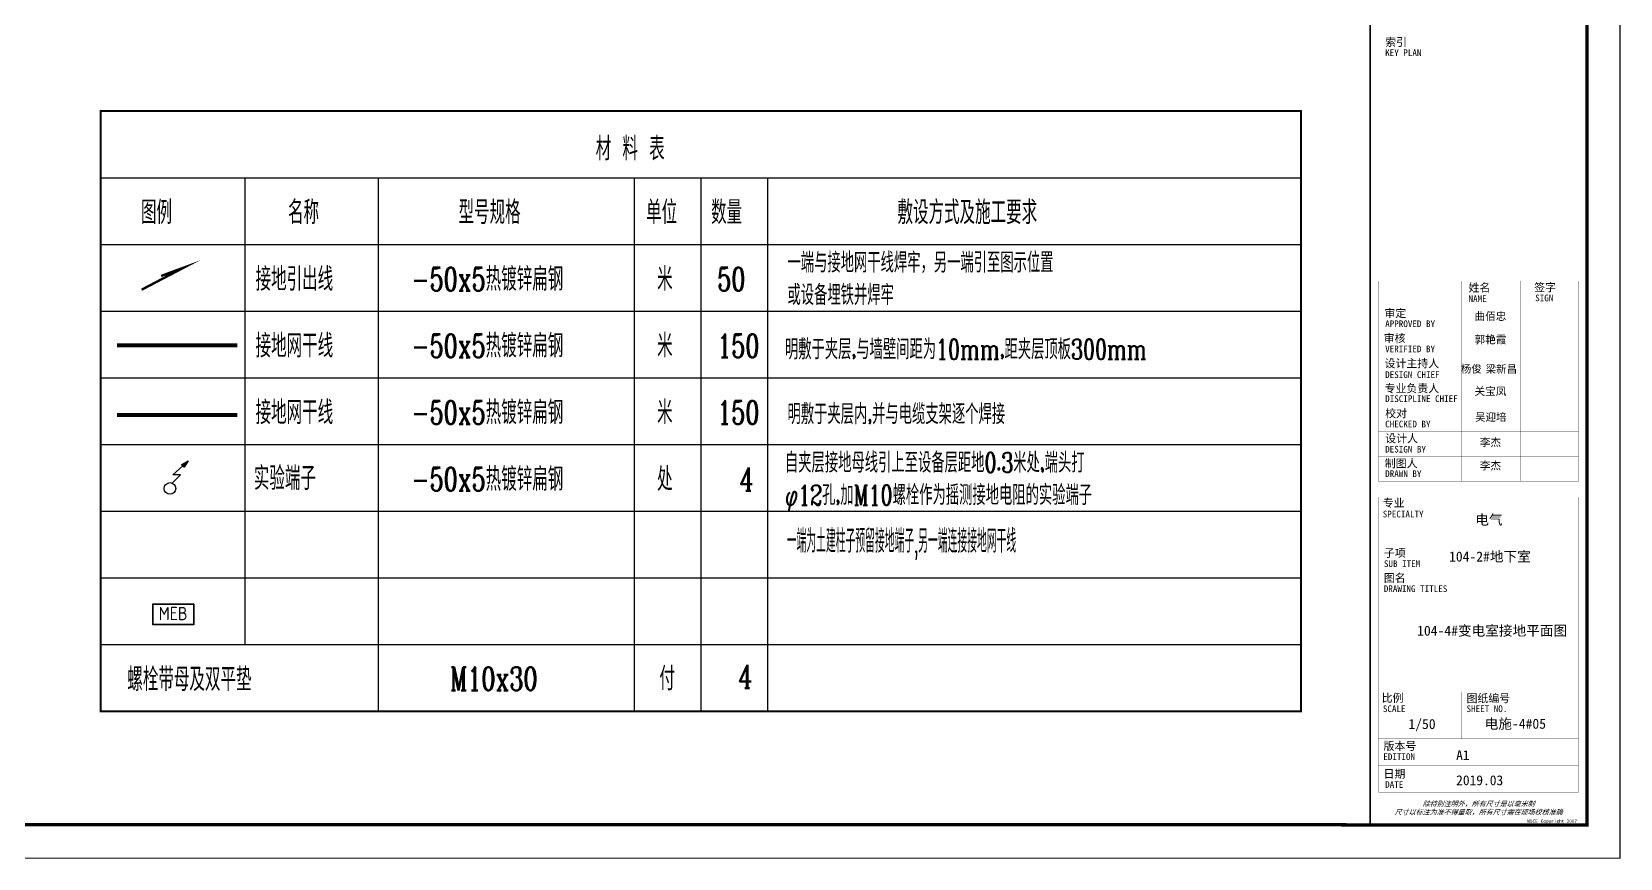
# Model space of a CAD drawing. Extents: x 115799 to 952918, y -190076 to 200966.
# Drawn here: x 451489 to 475310, y -41966 to -29573 of the extents above; entities that cross this region are included whole.
import ezdxf
from ezdxf.enums import TextEntityAlignment as Align

# ---------------------------------------------------------------- set-up
doc = ezdxf.new("R2010")
doc.units = 0
doc.header["$LTSCALE"] = 1000
doc.header["$MEASUREMENT"] = 0
for name, pattern in [('CENTER', [2, 1.25, -0.25, 0.25, -0.25]), ('DASHED2', [9.525, 6.35, -3.175]), ('DIVIDE', [1.25, 0.5, -0.25, 0, -0.25, 0, -0.25])]:
    doc.linetypes.add(name, pattern=pattern)
for name, color, linetype in [('00-图签', 7, 'Continuous'), ('00-图签签名_10', 10, 'Continuous'), ('_TCH_MASK', 7, 'Continuous'), ('EQUIP-动力', 80, 'Continuous'), ('GRD', 12, 'Continuous'), ('SHEET_LINE', 6, 'Continuous'), ('SHEET_TEXT', 7, 'Continuous'), ('字', 7, 'Continuous'), ('接地', 4, 'Continuous')]:
    doc.layers.add(name, color=color, linetype=linetype)
doc.layers.add('biaozhu', color=7, linetype='Continuous', lineweight=13)
doc.styles.add('_TEL_ATTDEF', font='GBENOR', dxfattribs={"width": 0.8, "height": 3, "bigfont": 'GBCBIG'})
doc.styles.add('_TEL_DIM', font='SIMPLEX.shx', dxfattribs={"width": 0.8, "height": 3.5, "bigfont": 'jd.shx'})
doc.styles.add('A0-建筑图签$0$hwxh', font='STXIHEI.TTF')
doc.styles.add('华文细黑', font='STXIHEI.TTF', dxfattribs={"height": 10})
doc.styles.add('长仿宋', font='complex.shx', dxfattribs={"width": 0.7, "bigfont": 'jd.shx'})

# ---------------------------------------------------------------- blocks, each defined once
blk = doc.blocks.new('WDCE Copyright200X')
at = {"const_width": 0.016}
blk.add_lwpolyline([(-10.6, 1.26, 1), (-11.4, 1.26, 1)], format="xyb", close=True, dxfattribs=at)
at = {"style": '华文细黑'}
for s, p in [('WDCE ', (-11.46, 0.5)), ('     Copyright ', (-3.51, 0.5))]:
    blk.add_text(s, height=1, dxfattribs=at).set_placement(p, align=Align.BOTTOM_RIGHT)
blk.add_text('c', height=0.6, dxfattribs=at).set_placement((-11.04, 1.35), align=Align.MIDDLE_CENTER)
blk.add_attdef('200X', text='', height=1, dxfattribs=at).set_placement((-0.45, 0.5), align=Align.BOTTOM_RIGHT)
blk = doc.blocks.new('图签-A1')
at = {"layer": 'SHEET_LINE', "const_width": 0.5}
blk.add_lwpolyline([(-65, -0.17), (0, -0.17), (0, 512.33), (-65, 512.33)], close=True, dxfattribs=at)
at = {"layer": 'SHEET_LINE', "const_width": 0.05}
for points in [[(-62.5, 229.57), (-2.5, 229.57)], [(-62.5, 103.1), (-2.5, 103.1), (-2.5, 163.1), (-62.5, 163.1), (-62.5, 103.1)], [(-37.5, 163.1), (-37.5, 103.1)], [(-20, 163.1), (-20, 103.1)], [(-62.5, 155.6), (-2.5, 155.6)], [(-62.5, 148.1), (-2.5, 148.1)], [(-62.5, 140.6), (-2.5, 140.6)], [(-62.5, 133.1), (-2.5, 133.1)], [(-62.5, 125.6), (-2.5, 125.6)], [(-62.5, 118.1), (-2.5, 118.1)], [(-62.5, 110.6), (-2.5, 110.6)], [(-62.5, 98.33), (-2.5, 98.33), (-2.5, 9.83), (-62.5, 9.83), (-62.5, 98.33)], [(-62.5, 83.33), (-2.5, 83.33)], [(-62.5, 75.83), (-2.5, 75.83)], [(-62.5, 39.83), (-2.5, 39.83)], [(-37.5, 39.83), (-37.5, 25.83)], [(-62.5, 25.83), (-2.5, 25.83)], [(-62.5, 17.83), (-2.5, 17.83)]]:
    blk.add_lwpolyline(points, dxfattribs=at)
at = {"layer": 'SHEET_TEXT'}
blk.add_blockref('WDCE Copyright200X', (-2.5, -0.17), dxfattribs=at).add_auto_attribs({'200X': '2007'})
at = {"layer": '00-图签签名_10', "style": 'A0-建筑图签$0$hwxh'}
blk.add_text('吴迎培', height=2.3, dxfattribs=at).set_placement((-33.52, 123.47), align=Align.TOP_LEFT)
at = {"layer": '00-图签签名_10', "char_height": 2.3, "width": 800, "attachment_point": 5, "style": 'A0-建筑图签$0$hwxh'}
for s, insert in [('杨俊', (-34.67, 136.62)), ('梁新昌', (-25.65, 136.57))]:
    blk.add_mtext(s, dxfattribs=dict(at, insert=insert))
at = {"layer": '00-图签签名_10', "style": 'A0-建筑图签$0$hwxh'}
for tag, p in [('曲佰忠', (-28.76, 153.54)), ('郭艳霞', (-28.76, 146.04)), ('关宝凤', (-28.76, 131.04)), ('李杰', (-28.76, 116.04)), ('李杰', (-28.76, 108.54))]:
    blk.add_attdef(tag, text='', height=2.3, dxfattribs=at).set_placement(p, align=Align.TOP_CENTER)
at = {"layer": 'SHEET_TEXT', "style": '华文细黑'}
for s, height, p in [('索引', 2.4, (-60.5, 235.97)), ('KEY PLAN', 2, (-60.5, 232.57)), ('姓名', 2.4, (-35.5, 162.31)), ('签字', 2.4, (-15.81, 162.4)), ('NAME', 2, (-35.5, 158.79)), ('SIGN', 2, (-15.5, 159.04)), ('审定', 2.4, (-60.73, 154.64)), ('APPROVED BY', 2, (-60.5, 151.28)), ('审核', 2.4, (-60.95, 147.13)), ('VERIFIED BY', 2, (-60.5, 143.75)), ('设计主持人', 2.4, (-60.68, 139.6)), ('DESIGN CHIEF', 2, (-60.5, 136.02)), ('专业负责人', 2.4, (-60.67, 132.1)), ('DISCIPLINE CHIEF', 2, (-60.5, 128.82)), ('校对', 2.4, (-60.5, 124.6)), ('CHECKED BY', 2, (-60.5, 121.21)), ('设计人', 2.4, (-60.5, 117.1)), ('制图人', 2.4, (-60.61, 109.6)), ('DESIGN BY', 2, (-60.5, 113.67)), ('DRAWN BY', 2, (-60.5, 106.33)), ('专业', 2.4, (-61.23, 97.76)), ('SPECIALTY', 2, (-61.23, 94.21)), ('子项', 2.4, (-60.88, 82.75)), ('SUB ITEM', 2, (-60.88, 79.33)), ('DRAWING TITLES', 2, (-60.91, 71.83)), ('图名', 2.4, (-60.91, 75.24)), ('比例', 2.4, (-61.56, 39.26)), ('图纸编号', 2.4, (-36.1, 39.16)), ('SCALE', 2, (-61.19, 35.83)), ('SHEET NO.', 2, (-36.1, 35.83)), ('版本号', 2.4, (-61, 24.86)), ('EDITION', 2, (-61.06, 21.44)), ('日期', 2.4, (-61, 16.52)), ('DATE', 2, (-60.5, 13.1))]:
    blk.add_text(s, height=height, dxfattribs=at).set_placement(p, align=Align.TOP_LEFT)
at = {"layer": 'SHEET_TEXT', "style": '华文细黑', "oblique": 20}
for s, p in [('尺寸以标注为准不得量取，所有尺寸需在现场校核准确', (-32.5, 3.83)), ('除特别注明外，所有尺寸是以毫米制', (-32.5, 6.33))]:
    blk.add_text(s, height=1.5, dxfattribs=at).set_placement(p, align=Align.MIDDLE_CENTER)
at = {"layer": '字', "style": '华文细黑'}
for s, p in [('A1', (-39.21, 19.43)), ('2019.03', (-39.21, 11.9))]:
    blk.add_text(s, height=2.962, dxfattribs=at).set_placement(p)
blk = doc.blocks.new('试验端子')
at = {"layer": 'GRD', "linetype": 'Continuous', "ltscale": 1000}
h = blk.add_hatch(dxfattribs=at)
h.set_pattern_fill('ANSI32', angle=210.1836, style=0)
h.set_pattern_definition([(255.183623, (268201.1554, 119654.09475), (0.3625313754, -0.095895786), []), (255.183623, (268201.0026, 119654.00587), (0.3625313754, -0.095895786), [])])
h.paths.add_polyline_path([(271933, 102404), (271969, 102369), (272031, 102461)])
at = {"layer": 'GRD', "color": 7, "linetype": 'Continuous', "ltscale": 1000}
for p, q in [((271933, 102404), (272031, 102461)), ((272031, 102461), (271969, 102369)), ((271789, 102129), (271918, 102251)), ((271802, 102251), (271951, 102386)), ((271969, 102369), (271933, 102404))]:
    blk.add_line(p, q, dxfattribs=at)
at = {"layer": 'GRD', "color": 7, "linetype": 'CENTER', "ltscale": 1000}
blk.add_line((271918, 102251), (271802, 102251), dxfattribs=at)
at = {"layer": 'GRD', "color": 7, "linetype": 'Continuous', "ltscale": 1000}
blk.add_circle((271758, 102048), 87, dxfattribs=at)
blk = doc.blocks.new('$equip$00003088')
for p, q in [((-0.618, 0.6), (-0.618, 0)), ((0.618, 0.6), (-0.618, 0.6)), ((0.618, 0), (0.618, 0.6)), ((-0.618, 0), (0.618, 0))]:
    blk.add_line(p, q)
at = {"const_width": 0.04}
blk.add_lwpolyline([(-0.618, 0.6), (0.618, 0.6), (0.618, 0), (-0.618, 0), (-0.618, 0.6), (0.618, 0.6)], dxfattribs=at)
for p in [(0, 0.6), (-0.618, 0.3), (0, 0), (0.618, 0.3)]:
    blk.add_point(p)
at = {"color": 7, "style": '_TEL_DIM'}
blk.add_attdef('$TEXT$', text='', height=0.4, dxfattribs=at).set_placement((-0.006, 0.324), align=Align.MIDDLE_CENTER)
at = {"color": 7, "style": '_TEL_DIM', "flags": 1}
for tag in ['A', 'REMARK']:
    blk.add_attdef(tag, text='', height=0.00002, dxfattribs=at).set_placement((0, 0), align=Align.MIDDLE_CENTER)

msp = doc.modelspace()

# ---------------------------------------------------------------- linework, layer by layer
at = {"layer": '00-图签'}
msp.add_lwpolyline([(475310.5, -41965.5), (475310.5, -12265.5), (433260.5, -12257.2), (433260.5, -41957.2)], close=True, dxfattribs=at)
at = {"layer": '00-图签', "const_width": 50}
msp.add_lwpolyline([(474810.5, -41465.5), (474810.5, -12765.5), (434510.5, -12757.2), (434510.5, -41457.2)], close=True, dxfattribs=at)
at = {"layer": '接地', "color": 0}
for p, q in [((454684.3, -31762.5), (454684.3, -38762.5)), ((456684.3, -31762.5), (456684.3, -39762.5)), ((460525, -31762.5), (460525, -39762.5)), ((461525, -31762.5), (461525, -39762.5)), ((462525, -31762.5), (462525, -39762.5))]:
    msp.add_line(p, q, dxfattribs=at)
at = {"layer": '接地', "const_width": 30}
msp.add_lwpolyline([(452525, -30762.5), (452525, -39762.5), (470525, -39762.5), (470525, -30762.5), (452525, -30762.5)], dxfattribs=at)
at = {"layer": '接地', "color": 0}
for points in [[(452525, -31762.5), (470525, -31762.5)], [(452525, -32762.5), (470525, -32762.5)], [(452525, -33762.5), (470525, -33762.5)], [(452525, -34762.5), (470525, -34762.5)], [(452525, -35762.5), (470525, -35762.5)], [(452525, -35762.5), (470525, -35762.5)], [(452525, -36762.5), (470525, -36762.5)], [(452525, -37762.5), (470525, -37762.5)], [(452525, -38762.5), (470525, -38762.5)]]:
    msp.add_lwpolyline(points, dxfattribs=at)
at = {"layer": '接地', "color": 4, "linetype": 'Continuous', "ltscale": 1000, "const_width": 36}
msp.add_lwpolyline([(453137.1, -33440.3), (453767.8, -33109.6), (453429.1, -33234.1)], dxfattribs=at)
at = {"layer": '接地', "color": 4, "linetype": 'DIVIDE', "const_width": 60}
msp.add_lwpolyline([(452766, -34273.7), (454574.2, -34273.7)], dxfattribs=at)
at = {"layer": '接地', "color": 4, "linetype": 'DASHED2', "ltscale": 0.08, "const_width": 60}
msp.add_lwpolyline([(452766, -35320.2), (454574.2, -35320.2)], dxfattribs=at)
at = {"layer": '接地'}
msp.add_lwpolyline([(452525, -39762.5), (470025, -39762.5)], dxfattribs=at)

# ---------------------------------------------------------------- block references
at = {"xscale": 50, "yscale": 50, "zscale": 50}
msp.add_blockref('图签-A1', (474810.5, -41465.5), dxfattribs=at)
at = {"layer": 'biaozhu', "color": 0}
msp.add_blockref('试验端子', (181803.4, -138468.6), dxfattribs=at)
at = {"layer": 'EQUIP-动力'}
ref = msp.add_blockref('$equip$00003088', (453611.7, -38458.3), dxfattribs=dict(at, xscale=500, yscale=500, zscale=500))
ref.add_attrib('$TEXT$', 'MEB', dxfattribs={"layer": '0', "color": 7, "height": 200, "style": '_TEL_ATTDEF'}).set_placement((453608.9, -38296.3), align=Align.MIDDLE_CENTER)

# ---------------------------------------------------------------- texts
at = {"color": 2, "style": '华文细黑'}
for s, p in [('电气', (473137.2, -36964)), ('104-2#地下室', (472743.6, -37516.7)), ('104-4#变电室接地平面图', (472265, -38628.6)), ('1/50', (472133.9, -40027.7)), ('电施-4#05', (473278.1, -40024.1))]:
    msp.add_text(s, height=150, dxfattribs=at).set_placement(p)
at = {"layer": '_TCH_MASK', "color": 0, "linetype": 'Continuous', "ltscale": 1000, "style": '长仿宋', "width": 0.4}
msp.add_text('一端为土建柱子预留接地端子,另一端连接接地网干线', height=350, dxfattribs=at).set_placement((462811.2, -37384))
at = {"layer": 'SHEET_TEXT', "style": '华文细黑'}
for tag, p in [('曲佰忠', (473364, -33780.8)), ('郭艳霞', (473364, -34130.7)), ('关宝凤', (473364, -34905.2)), ('李杰', (473364, -35671.1)), ('李杰', (473364, -36021.1))]:
    msp.add_attdef(tag, text='', height=116.7, dxfattribs=at).set_placement(p, align=Align.TOP_CENTER)
at = {"layer": '接地', "color": 7, "linetype": 'Continuous', "style": '长仿宋', "width": 0.7}
for s, height, p in [(' 材 料 表', 350, (459778.6, -31501)), ('图例', 350, (453128.2, -32456.6)), ('名称', 350, (455332.4, -32456.6)), ('型号规格', 350, (457889, -32456.6)), ('单位', 350, (460702.5, -32456.6)), ('数量', 350, (461676.4, -32456.6)), ('敷设方式及施工要求', 350, (464471.8, -32456.6)), ('一端与接地网干线焊牢，另一端引至图示位置', 300, (462822.2, -33183.2)), ('接地引出线', 350, (454845.5, -33456.6)), ('-50x5热镀锌扁钢', 350, (457183.8, -33456.6)), ('米', 350, (460866.7, -33456.6)), ('50', 350, (461771, -33456.6)), ('或设备埋铁并焊牢', 300, (462822.2, -33669.3)), ('接地网干线', 350, (454845.5, -34456.6)), ('-50x5热镀锌扁钢', 350, (457183.8, -34456.6)), ('米', 350, (460866.7, -34456.6)), ('150', 350, (461771, -34456.6)), ('明敷于夹层,与墙壁间距为10mm,距夹层顶板300mm', 300, (462783.8, -34484.5)), ('接地网干线', 350, (454845.5, -35456.6)), ('-50x5热镀锌扁钢', 350, (457183.8, -35456.6)), ('米', 350, (460866.7, -35456.6)), ('150', 350, (461771, -35456.6)), ('明敷于夹层内,并与电缆支架逐个焊接', 300, (462822.2, -35456.6)), ('自夹层接地母线引上至设备层距地0.3米处,端头打', 300, (462784.2, -36183.2)), ('实验端子', 350, (454819.7, -36443.3)), ('-50x5热镀锌扁钢', 350, (457183.8, -36456.6)), ('处', 350, (460866.7, -36456.6)), ('4', 350, (462105.4, -36456.6)), ('φ12孔,加M10螺栓作为摇测接地电阻的实验端子', 300, (462784.2, -36669.3)), ('付', 350, (460901.4, -39446)), ('螺栓带母及双平垫', 350, (452922.7, -39458.2)), ('M10x30', 350, (457760.5, -39449.4)), ('4', 350, (462086.8, -39417.2))]:
    msp.add_text(s, height=height, dxfattribs=at).set_placement(p)

doc.saveas('drawing.dxf')
